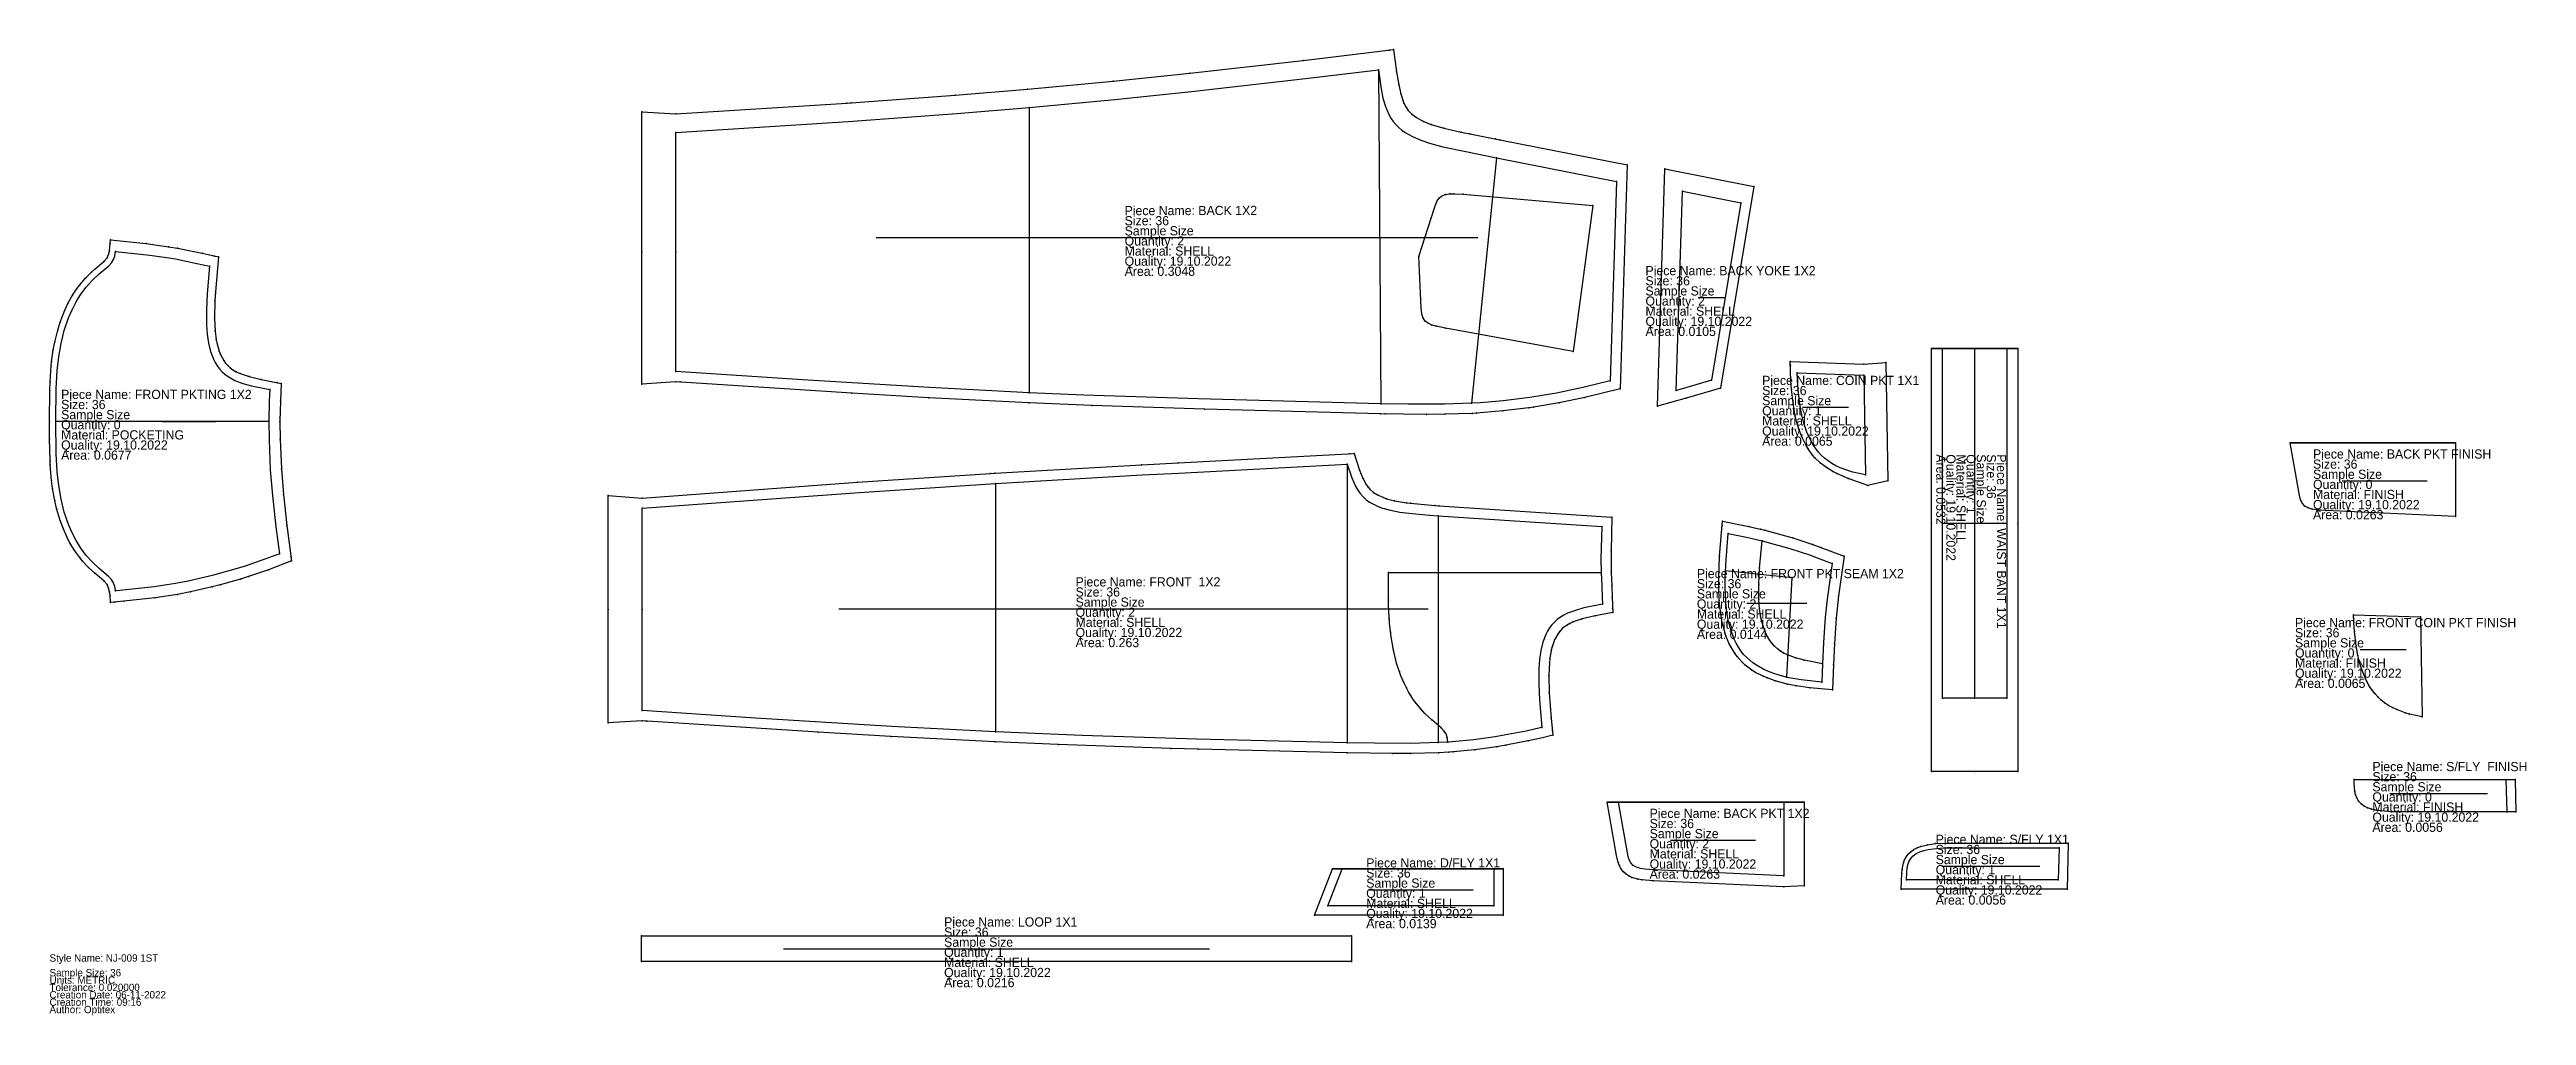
# Model space of a CAD drawing. Header units: metres. Extents: x -938 to 1757, y 236 to 1286.
import ezdxf

# ---------------------------------------------------------------- set-up
doc = ezdxf.new("R2010")
doc.units = ezdxf.units.M

# ---------------------------------------------------------------- blocks, each defined once
blk = doc.blocks.new('1')
at = {"layer": '1'}
blk.add_lwpolyline([(761.7, 778.1), (760.7, 741.1), (761, 718), (761.6, 703.4), (761.9, 691.1), (762.8, 674.4), (743.6, 670.8), (729.4, 667.3), (719.7, 664.1), (715.8, 662.3), (712.1, 660.2), (708.1, 657.1), (704.7, 653.4), (702.7, 650.7), (699.4, 644.6), (696.7, 637.1), (695.7, 633.3), (694.2, 624.3), (693.7, 619.8), (693, 605.7), (693.5, 586.9), (695.6, 559.3), (697.3, 540.9), (686.1, 538.2), (670.5, 534.6), (646.2, 529.9), (636.4, 528.3), (612.7, 525.1), (588.9, 522.8), (584.1, 522.5), (572.9, 521.9), (543, 521), (523.1, 520.9), (473.5, 521.6), (311.5, 525.6), (282, 526.4), (159.3, 530.7), (90.7, 533.7), (-22.8, 539.5), (-101.8, 544.2), (-293.4, 556.6), (-330.4, 554.2), (-330.4, 677.6), (-330.4, 801.4), (-293.4, 798.7), (-59.1, 815.8), (85.5, 825.3), (90.4, 825.6), (249.9, 834.8), (289.8, 836.9), (481.3, 847.1), (487.2, 829.2), (490.7, 820.5), (494.4, 813.3), (496.4, 810.5), (498.7, 807.9), (502.4, 804.7), (506.5, 802.1), (513.2, 799.2), (516.6, 798), (525.1, 795.8), (538.1, 793.6), (542.4, 793), (568.9, 790.6), (573.3, 790.3)], close=True, dxfattribs=at)
at = {"layer": '14'}
blk.add_lwpolyline([(750.6, 767.8), (749.8, 732.8), (750, 717.8), (750.6, 703), (750.9, 690.7), (751.3, 683.2), (731.3, 679.2), (721.9, 676.6), (713.3, 673.4), (709.3, 671.4), (705.7, 669.2), (702.3, 666.7), (699.2, 663.9), (696.4, 660.9), (693.9, 657.6), (691.7, 654), (689.8, 650.2), (686.6, 642), (684.4, 632.9), (682.9, 623.2), (682.2, 612.9), (682.1, 596.4), (683, 579.2), (685.6, 549.4), (683.6, 548.9), (668.3, 545.4), (644.4, 540.8), (634.7, 539.2), (611.4, 536), (587.9, 533.8), (583.2, 533.5), (572.5, 532.8), (542.9, 532), (503.3, 532.1), (473.7, 532.6), (309.7, 536.6), (185.5, 540.7), (91.2, 544.6), (-22.2, 550.5), (-170.1, 559.5), (-293.4, 567.6), (-293.4, 677.6), (-293.4, 787.7), (-56.8, 804.9), (91.1, 814.6), (250.5, 823.8), (290.4, 825.9), (473.7, 835.6), (478.7, 820.8), (482.7, 811.6), (485.1, 807.4), (487.8, 803.5), (490.9, 799.9), (494.3, 796.9), (498.1, 794.2), (502.2, 791.9), (506.5, 789.9), (511.1, 788.2), (520.8, 785.5), (530.8, 783.5), (540.9, 782.1), (563.6, 780), (572.5, 779.3)], close=True, dxfattribs=at)
at = {"layer": '2'}
for p in [(473.7, 835.6), (473.7, 835.6), (481.3, 847.1), (90.4, 825.6), (91.1, 814.6), (91.1, 814.6), (-330.4, 801.4), (-293.4, 798.7), (-293.4, 787.7), (573.3, 790.3), (572.5, 779.3), (572.5, 779.3), (750.6, 767.8), (761.7, 778.1), (518.6, 717.8), (750, 717.8), (750, 717.8), (761, 718), (-330.4, 677.6), (-293.4, 677.6), (751.3, 683.2), (762.8, 674.4), (-293.4, 567.6), (-330.4, 554.2), (-293.4, 556.6), (91.2, 544.6), (91.2, 544.6), (685.6, 549.4), (697.3, 540.9), (90.7, 533.7), (473.5, 521.6), (473.7, 532.6), (473.7, 532.6), (572.5, 532.8), (572.5, 532.8), (572.9, 521.9), (583.2, 533.5), (583.2, 533.5), (584.1, 522.5)]:
    blk.add_point(p, dxfattribs=at)
at = {"layer": '3'}
for p in [(289.8, 836.9), (476.4, 846.8), (-59.1, 815.8), (85.5, 825.3), (90.4, 825.6), (249.9, 834.8), (487.2, 829.2), (490.7, 820.5), (494.4, 813.3), (496.4, 810.5), (498.7, 807.9), (502.4, 804.7), (506.5, 802.1), (513.2, 799.2), (516.6, 798), (525.1, 795.8), (538.1, 793.6), (542.4, 793), (568.9, 790.6), (760.7, 741.1), (761, 718), (761.6, 703.4), (518.7, 687.7), (761.9, 691.1), (762.5, 678.6), (519.5, 667.8), (520.9, 652.9), (702.7, 650.7), (704.7, 653.4), (708.1, 657.1), (712.1, 660.2), (715.8, 662.3), (719.7, 664.1), (729.4, 667.3), (743.6, 670.8), (524.1, 633.2), (526.3, 623.8), (693.7, 619.8), (694.2, 624.3), (695.7, 633.3), (696.7, 637.1), (699.4, 644.6), (530.5, 610), (534, 601), (693, 605.7), (538.2, 592.3), (543, 583.9), (548.5, 575.8), (554.7, 568.2), (693.5, 586.9), (-288.4, 556.3), (-101.8, 544.2), (-22.8, 539.5), (565.6, 557.7), (576, 548.8), (578.9, 545.6), (695.6, 559.3), (696.9, 545.5), (90.7, 533.7), (159.3, 530.7), (282, 526.4), (311.5, 525.6), (473.5, 521.6), (523.1, 520.9), (543, 521), (572.9, 521.9), (582.6, 538.3), (584.1, 522.5), (588.9, 522.8), (612.7, 525.1), (636.4, 528.3), (646.2, 529.9), (670.5, 534.6)]:
    blk.add_point(p, dxfattribs=at)
at = {"layer": '7'}
blk.add_line((-79.5, 678.4), (561.9, 678.4), dxfattribs=at)
at = {"layer": '8'}
for points in [[(473.7, 835.6), (473.7, 532.6)], [(91.1, 814.6), (91.2, 544.6)], [(572.5, 779.3), (572.5, 532.8)], [(583.2, 533.5), (582.6, 538.3), (581.2, 542.2), (578.9, 545.6), (576, 548.8), (565.6, 557.7), (558.1, 564.6), (551.5, 572), (545.6, 579.8), (540.5, 588.1), (536, 596.6), (532.2, 605.5), (527.5, 619.2), (524.1, 633.2), (521.5, 647.9), (519.9, 662.8), (518.8, 682.7), (518.5, 712.8), (518.6, 717.8), (750, 717.8)]]:
    blk.add_lwpolyline(points, dxfattribs=at)
at = {"layer": '1'}
for s, p in [('Size: 36', (178.2, 691.6)), ('Piece Name: FRONT  1X2', (178.2, 702.6)), ('Sample Size', (178.2, 680.6)), ('Quantity: 2', (178.2, 669.6)), ('Area: 0.263', (178.2, 636.6)), ('Quality: 19.10.2022', (178.2, 647.6)), ('Material: SHELL', (178.2, 658.6))]:
    blk.add_text(s, height=10, dxfattribs=at).set_placement(p)
blk = doc.blocks.new('2')
at = {"layer": '1'}
blk.add_lwpolyline([(778.2, 1160.9), (770.6, 917.3), (732.3, 908.1), (704.3, 902.3), (676.2, 897.6), (671.4, 896.9), (643, 893.4), (614.5, 891.1), (609.7, 890.8), (579.8, 889.8), (559.8, 889.6), (510.1, 890.2), (318.6, 895.2), (195.9, 899.4), (127.2, 902.2), (18.7, 907.8), (-65.2, 912.7), (-256.8, 925.2), (-293.8, 922.7), (-293.8, 1066.2), (-293.8, 1218.5), (-256.8, 1216.3), (-70.7, 1228.1), (-65.8, 1228.5), (47.3, 1236.7), (126, 1243.1), (219.1, 1251.8), (302.4, 1260.5), (425.7, 1274.5), (524.2, 1286.3), (527.4, 1262.1), (529.9, 1247.8), (532.1, 1238.3), (534.1, 1231.4), (535.4, 1228.1), (537.5, 1223.9), (540, 1220.1), (543.9, 1216.1), (549, 1212.3), (556.8, 1208.2), (565, 1205), (578.8, 1200.8), (597.6, 1196.6), (607.1, 1194.8), (639.9, 1188.3)], close=True, dxfattribs=at)
at = {"layer": '14'}
blk.add_lwpolyline([(766.6, 1142.8), (759.9, 926), (730, 918.9), (701.3, 912.9), (672.3, 908.1), (643.2, 904.5), (618.8, 902.4), (609.1, 901.8), (579.5, 900.8), (539.9, 900.7), (510.3, 901.2), (311.5, 906.4), (187.3, 910.7), (127.7, 913.2), (19.2, 918.8), (-118.8, 927.1), (-256.8, 936.2), (-256.8, 1066.2), (-256.8, 1196.2), (-69.3, 1208.2), (48.9, 1216.7), (127.7, 1223.2), (221.1, 1231.9), (304.5, 1240.6), (428.4, 1254.8), (507.6, 1264.2), (510.6, 1243.5), (512.6, 1233.6), (515.4, 1224.3), (517.1, 1219.9), (519, 1215.7), (521.3, 1211.8), (523.8, 1208.1), (526.7, 1204.8), (529.8, 1201.7), (533.2, 1198.8), (536.9, 1196.2), (544.9, 1191.6), (553.7, 1187.7), (563.1, 1184.5), (577.9, 1180.5), (602.8, 1175.3), (636, 1168.6)], close=True, dxfattribs=at)
at = {"layer": '2'}
for p in [(524.2, 1286.3), (126, 1243.1), (507.6, 1264.2), (507.6, 1264.2), (-293.8, 1218.5), (-256.8, 1216.3), (127.7, 1223.2), (127.7, 1223.2), (-256.8, 1196.2), (639.9, 1188.3), (636, 1168.6), (636, 1168.6), (778.2, 1160.9), (766.6, 1142.8), (599.9, 1129), (740.8, 1116.7), (-293.8, 1066.2), (-256.8, 1066.2), (551.8, 1061.3), (580.5, 983.3), (719.6, 958.1), (-293.8, 922.7), (-256.8, 936.2), (-256.8, 925.2), (759.9, 926), (770.6, 917.3), (127.2, 902.2), (127.7, 913.2), (127.7, 913.2), (510.1, 890.2), (510.3, 901.2), (510.3, 901.2), (609.1, 901.8), (609.1, 901.8), (609.7, 890.8)]:
    blk.add_point(p, dxfattribs=at)
at = {"layer": '3'}
for p in [(425.7, 1274.5), (519.3, 1285.7), (126, 1243.1), (219.1, 1251.8), (302.4, 1260.5), (527.4, 1262.1), (529.9, 1247.8), (-70.7, 1228.1), (-65.8, 1228.5), (47.3, 1236.7), (532.1, 1238.3), (534.1, 1231.4), (535.4, 1228.1), (537.5, 1223.9), (540, 1220.1), (543.9, 1216.1), (549, 1212.3), (556.8, 1208.2), (565, 1205), (578.8, 1200.8), (597.6, 1196.6), (607.1, 1194.8), (635.2, 1189.2), (571.6, 1121.7), (573.7, 1124.7), (580.6, 1128.7), (584.9, 1129.4), (589.7, 1129.6), (556.3, 994.3), (558.6, 991.1), (561.9, 988.7), (565.9, 986.8), (570.4, 985.4), (-251.9, 924.9), (-65.2, 912.7), (18.7, 907.8), (127.2, 902.2), (195.9, 899.4), (318.6, 895.2), (515, 890.1), (559.8, 889.6), (579.8, 889.8), (609.7, 890.8), (614.5, 891.1), (643, 893.4), (671.4, 896.9), (676.2, 897.6), (704.3, 902.3), (732.3, 908.1)]:
    blk.add_point(p, dxfattribs=at)
at = {"layer": '7'}
blk.add_line((-38.6, 1082), (615.8, 1082), dxfattribs=at)
at = {"layer": '8'}
for points in [[(507.6, 1264.2), (510.3, 901.2)], [(127.7, 1223.2), (127.7, 913.2)], [(636, 1168.6), (609.1, 901.8)]]:
    blk.add_lwpolyline(points, dxfattribs=at)
blk.add_lwpolyline([(740.8, 1116.7), (719.6, 958.1), (580.5, 983.3), (570.4, 985.4), (565.9, 986.8), (561.9, 988.7), (558.6, 991.1), (556.3, 994.3), (555.1, 997.7), (554.5, 1001.6), (554.1, 1005.6), (551.8, 1061.3), (568.6, 1114.3), (570, 1118.2), (571.6, 1121.7), (573.7, 1124.7), (576.8, 1127.2), (580.6, 1128.7), (584.9, 1129.4), (589.7, 1129.6), (599.9, 1129)], close=True, dxfattribs=at)
at = {"layer": '1'}
for s, p in [('Size: 36', (231.6, 1095.2)), ('Piece Name: BACK 1X2', (231.5, 1106.2)), ('Sample Size', (231.6, 1084.2)), ('Quantity: 2', (231.6, 1073.2)), ('Quality: 19.10.2022', (231.6, 1051.2)), ('Material: SHELL', (231.6, 1062.2)), ('Area: 0.3048', (231.6, 1040.2))]:
    blk.add_text(s, height=10, rotation=0.0867, dxfattribs=at).set_placement(p)
blk = doc.blocks.new('3')
at = {"layer": '1'}
blk.add_lwpolyline([(1679.5, 858.6), (1679.5, 778.6), (1538.3, 785.1), (1528.1, 785.9), (1523.3, 786.7), (1519.1, 788), (1515.6, 790), (1512.8, 792.9), (1511.2, 796.1), (1510.1, 799.8), (1509.2, 803.8), (1499.5, 858.6)], close=True, dxfattribs=at)
at = {"layer": '2'}
for p in [(1499.5, 858.6), (1679.5, 858.6), (1538.3, 785.1), (1679.5, 778.6)]:
    blk.add_point(p, dxfattribs=at)
at = {"layer": '3'}
for p in [(1511.2, 796.1), (1512.8, 792.9), (1515.6, 790), (1519.1, 788), (1523.3, 786.7), (1528.1, 785.9)]:
    blk.add_point(p, dxfattribs=at)
at = {"layer": '6'}
blk.add_line((1679.5, 858.6), (1499.5, 858.6), dxfattribs=at)
at = {"layer": '7'}
blk.add_line((1556.1, 817.4), (1648.7, 817.4), dxfattribs=at)
at = {"layer": '1'}
for s, p in [('Size: 36', (1524.4, 830.6)), ('Piece Name: BACK PKT FINISH', (1524.4, 841.6)), ('Sample Size', (1524.4, 819.6)), ('Quantity: 0', (1524.4, 808.6)), ('Area: 0.0263', (1524.4, 775.6)), ('Quality: 19.10.2022', (1524.4, 786.6)), ('Material: FINISH', (1524.4, 797.6))]:
    blk.add_text(s, height=10, dxfattribs=at).set_placement(p)
blk = doc.blocks.new('4')
at = {"layer": '1'}
blk.add_lwpolyline([(-294, 294.7), (-294, 322.7), (478.5, 322.7), (478.5, 294.7)], close=True, dxfattribs=at)
at = {"layer": '2'}
for p in [(-294, 322.7), (478.5, 322.7), (-294, 294.7), (478.5, 294.7)]:
    blk.add_point(p, dxfattribs=at)
at = {"layer": '7'}
blk.add_line((-139.5, 308.7), (324, 308.7), dxfattribs=at)
at = {"layer": '1'}
for s, p in [('Size: 36', (35.2, 321.9)), ('Piece Name: LOOP 1X1', (35.2, 332.9)), ('Sample Size', (35.2, 310.9)), ('Quantity: 1', (35.2, 299.9)), ('Material: SHELL', (35.2, 288.9)), ('Area: 0.0216', (35.2, 266.9)), ('Quality: 19.10.2022', (35.2, 277.9))]:
    blk.add_text(s, height=10, dxfattribs=at).set_placement(p)
blk = doc.blocks.new('5')
at = {"layer": '1'}
blk.add_lwpolyline([(1569.2, 492.6), (1734.2, 492.6), (1744.2, 492.6), (1745.2, 457.6), (1735.2, 457.6), (1627.4, 457.6), (1609.4, 457.7), (1598.1, 458.5), (1593, 459.3), (1588.2, 460.4), (1583.8, 461.9), (1579.9, 463.8), (1576.6, 466.2), (1573.9, 469.1), (1571.9, 472.7), (1570.7, 476.1), (1570, 479.9), (1569.3, 488.3)], close=True, dxfattribs=at)
at = {"layer": '14'}
blk.add_lwpolyline([(1627.4, 457.6), (1609.4, 457.7), (1598.1, 458.5), (1593, 459.3), (1588.2, 460.4), (1583.8, 461.9), (1579.9, 463.8), (1576.6, 466.2), (1573.9, 469.1), (1571.9, 472.7), (1570.7, 476.1), (1570, 479.9), (1569.3, 488.3), (1569.2, 492.6), (1734.2, 492.6), (1735.2, 457.6)], close=True, dxfattribs=at)
at = {"layer": '2'}
for p in [(1569.2, 492.6), (1569.2, 492.6), (1734.2, 492.6), (1734.2, 492.6), (1744.2, 492.6), (1627.4, 457.6), (1627.4, 457.6), (1735.2, 457.6), (1735.2, 457.6), (1745.2, 457.6)]:
    blk.add_point(p, dxfattribs=at)
at = {"layer": '3'}
for p in [(1570, 479.9), (1570.7, 476.1), (1571.9, 472.7), (1573.9, 469.1), (1576.6, 466.2), (1579.9, 463.8), (1583.8, 461.9), (1588.2, 460.4), (1593, 459.3), (1598.1, 458.5), (1609.4, 457.7)]:
    blk.add_point(p, dxfattribs=at)
at = {"layer": '7'}
blk.add_line((1607.8, 477.6), (1714.2, 477.6), dxfattribs=at)
at = {"layer": '1'}
for s, p in [('Piece Name: S/FLY  FINISH', (1589, 501.8)), ('Size: 36', (1589, 490.8)), ('Sample Size', (1589, 479.8)), ('Quantity: 0', (1589, 468.8)), ('Material: FINISH', (1589, 457.8)), ('Area: 0.0056', (1589, 435.8)), ('Quality: 19.10.2022', (1589, 446.8))]:
    blk.add_text(s, height=10, dxfattribs=at).set_placement(p)
blk = doc.blocks.new('6')
at = {"layer": '1'}
blk.add_lwpolyline([(1076.5, 373.5), (1077.2, 390.6), (1077.6, 394.8), (1078.9, 402), (1080, 405.4), (1081.9, 408.8), (1084.3, 411.9), (1087.1, 414.5), (1090.3, 416.7), (1093.8, 418.5), (1097.4, 419.8), (1104.9, 421.7), (1113.6, 423), (1126.9, 423.6), (1140.2, 423.5), (1258.2, 423.5), (1256.8, 373.5)], close=True, dxfattribs=at)
at = {"layer": '14'}
blk.add_lwpolyline([(1140.3, 418.5), (1248.1, 418.5), (1247.1, 383.5), (1082, 383.5), (1082.4, 392.1), (1082.8, 396.2), (1083.6, 400), (1084.7, 403.4), (1086.7, 406.9), (1089.5, 409.9), (1092.8, 412.3), (1096.7, 414.2), (1101, 415.7), (1105.8, 416.8), (1111, 417.5), (1122.2, 418.3)], close=True, dxfattribs=at)
at = {"layer": '2'}
for p in [(1140.2, 423.5), (1140.3, 418.5), (1248.1, 418.5), (1258.2, 423.5), (1082, 383.5), (1247.1, 383.5), (1076.5, 373.5), (1256.8, 373.5)]:
    blk.add_point(p, dxfattribs=at)
at = {"layer": '3'}
for p in [(1080, 405.4), (1081.9, 408.8), (1084.3, 411.9), (1087.1, 414.5), (1090.3, 416.7), (1093.8, 418.5), (1097.4, 419.8), (1104.9, 421.7), (1113.6, 423), (1126.9, 423.6), (1135.7, 423.6), (1077.2, 390.6), (1077.6, 394.8), (1078.9, 402)]:
    blk.add_point(p, dxfattribs=at)
at = {"layer": '7'}
blk.add_line((1120.6, 398.5), (1227.1, 398.5), dxfattribs=at)
at = {"layer": '1'}
for s, p in [('Piece Name: S/FLY 1X1', (1113.9, 422.7)), ('Size: 36', (1113.9, 411.7)), ('Sample Size', (1113.9, 400.7)), ('Quantity: 1', (1113.9, 389.7)), ('Quality: 19.10.2022', (1113.9, 367.7)), ('Material: SHELL', (1113.9, 378.7)), ('Area: 0.0056', (1113.9, 356.7))]:
    blk.add_text(s, height=10, dxfattribs=at).set_placement(p)
blk = doc.blocks.new('7')
at = {"layer": '1'}
blk.add_lwpolyline([(643.3, 395.5), (643.3, 345.3), (438.3, 345.3), (457.6, 395.5)], close=True, dxfattribs=at)
at = {"layer": '14'}
blk.add_lwpolyline([(633.3, 395.5), (633.3, 355.3), (452.8, 355.3), (468.3, 395.5)], close=True, dxfattribs=at)
at = {"layer": '2'}
for p in [(457.6, 395.5), (468.3, 395.5), (633.3, 395.5), (643.3, 395.5), (452.8, 355.3), (633.3, 355.3), (438.3, 345.3), (643.3, 345.3)]:
    blk.add_point(p, dxfattribs=at)
at = {"layer": '6'}
blk.add_line((643.3, 395.5), (457.6, 395.5), dxfattribs=at)
at = {"layer": '7'}
blk.add_line((498.1, 372.9), (610.8, 372.9), dxfattribs=at)
at = {"layer": '1'}
for s, p in [('Piece Name: D/FLY 1X1', (494.4, 397.1)), ('Size: 36', (494.4, 386.1)), ('Sample Size', (494.4, 375.1)), ('Quantity: 1', (494.4, 364.1)), ('Quality: 19.10.2022', (494.4, 342.1)), ('Material: SHELL', (494.4, 353.1)), ('Area: 0.0139', (494.4, 331.1))]:
    blk.add_text(s, height=10, dxfattribs=at).set_placement(p)
blk = doc.blocks.new('8')
at = {"layer": '1'}
blk.add_lwpolyline([(-674.8, 730.3), (-699.9, 720.8), (-721.6, 713.3), (-730.4, 710.5), (-752.3, 704.3), (-761.1, 702.1), (-784.7, 696.7), (-798.9, 694), (-823.1, 690.3), (-857.1, 686.5), (-871.8, 685), (-872.2, 693), (-872.8, 696.9), (-873.8, 700.8), (-875.4, 704.6), (-878.5, 708.2), (-888.8, 716.9), (-895.7, 723.3), (-902.1, 730.2), (-905.1, 733.9), (-910.5, 741.4), (-915.4, 749.3), (-917.6, 753.4), (-923.3, 765.8), (-926.5, 774.4), (-930.3, 787.3), (-932.3, 796.1), (-934.6, 809), (-935.7, 817.7), (-937.2, 835), (-937.4, 839.3), (-938, 863.1), (-938, 882.2), (-937.7, 915.6), (-937.4, 925.1), (-936.2, 942.4), (-935.7, 946.7), (-933.9, 959.7), (-932.3, 968.3), (-929.1, 981.4), (-926.5, 990), (-921.5, 1002.8), (-917.6, 1011), (-913, 1019.1), (-907.9, 1026.8), (-905.1, 1030.5), (-899, 1037.7), (-892.3, 1044.4), (-888.8, 1047.5), (-878.5, 1056.2), (-875.4, 1059.8), (-873.8, 1063.6), (-872.8, 1067.4), (-871.9, 1075.3), (-871.8, 1079.3), (-832.8, 1075.3), (-808.5, 1072), (-798.9, 1070.4), (-772, 1064.9), (-754.1, 1060.8), (-757.4, 1022.8), (-758, 1013.2), (-758.5, 994.3), (-757.9, 980.1), (-756.7, 970.9), (-755.8, 966.3), (-753.5, 958.4), (-752, 954.6), (-748.5, 948.2), (-746.4, 945.3), (-744.1, 942.7), (-741.5, 940.3), (-738.6, 938.2), (-734.8, 935.9), (-730.7, 934.1), (-720.7, 930.8), (-707.8, 927.6), (-685.9, 923.4), (-686.9, 903.9), (-687.5, 882.1), (-687.2, 862.6), (-685.8, 830.3), (-683.6, 802.6), (-679.9, 768.8)], close=True, dxfattribs=at)
at = {"layer": '14'}
blk.add_lwpolyline([(-687.8, 738.2), (-703.9, 732.1), (-725.3, 724.7), (-733.9, 722), (-759.7, 714.8), (-764, 713.7), (-787, 708.5), (-800.9, 705.8), (-824.1, 702.3), (-861.6, 698.3), (-866.3, 697.8), (-867, 702.7), (-868.4, 706.5), (-870.6, 710), (-873.5, 713.2), (-884, 722), (-891.4, 728.9), (-898.1, 736.3), (-903.9, 744.2), (-909.1, 752.4), (-913.5, 761), (-917.4, 769.8), (-922, 783.5), (-925.5, 797.5), (-928, 812.3), (-929.6, 827.2), (-930.7, 847.1), (-931, 882.2), (-930.7, 917.3), (-929.6, 937.2), (-928, 952.1), (-925.5, 966.8), (-922, 980.8), (-917.4, 994.5), (-913.5, 1003.4), (-909.1, 1012), (-903.9, 1020.2), (-898.1, 1028.1), (-891.4, 1035.5), (-884, 1042.4), (-873.5, 1051.2), (-870.6, 1054.4), (-868.4, 1057.9), (-867, 1061.7), (-866.3, 1066.6), (-828.8, 1062.7), (-805.5, 1059.4), (-800.9, 1058.6), (-777.8, 1053.8), (-764, 1050.7), (-766.6, 1020.9), (-767.4, 1003.6), (-767.4, 987.2), (-766.6, 976.8), (-765.2, 967.1), (-762.9, 958.1), (-759.8, 949.8), (-757.8, 946), (-755.6, 942.5), (-753.1, 939.2), (-750.3, 936.1), (-747.3, 933.3), (-743.8, 930.8), (-740.2, 928.6), (-736.3, 926.6), (-727.7, 923.4), (-718.3, 920.8), (-698.3, 916.8), (-698.9, 904.4), (-699.5, 882.2), (-699.2, 862.1), (-697.8, 829.5), (-695.6, 801.5), (-691.7, 767.4)], close=True, dxfattribs=at)
at = {"layer": '2'}
for p in [(-871.8, 1079.3), (-866.3, 1066.6), (-754.1, 1060.8), (-764, 1050.7), (-698.3, 916.8), (-685.9, 923.4), (-938, 882.2), (-931, 882.2), (-931, 882.2), (-699.5, 882.2), (-699.5, 882.2), (-687.5, 882.1), (-687.8, 738.2), (-674.8, 730.3), (-871.8, 685), (-866.3, 697.8)]:
    blk.add_point(p, dxfattribs=at)
at = {"layer": '3'}
for p in [(-878.5, 1056.2), (-875.4, 1059.8), (-873.8, 1063.6), (-872.8, 1067.4), (-871.9, 1075.3), (-832.8, 1075.3), (-808.5, 1072), (-798.9, 1070.4), (-772, 1064.9), (-758.6, 1061.8), (-907.9, 1026.8), (-905.1, 1030.5), (-899, 1037.7), (-892.3, 1044.4), (-888.8, 1047.5), (-921.5, 1002.8), (-917.6, 1011), (-913, 1019.1), (-758, 1013.2), (-757.4, 1022.8), (-929.1, 981.4), (-926.5, 990), (-758.5, 994.3), (-757.9, 980.1), (-756.7, 970.9), (-935.7, 946.7), (-933.9, 959.7), (-932.3, 968.3), (-755.8, 966.3), (-753.5, 958.4), (-752, 954.6), (-748.5, 948.2), (-746.4, 945.3), (-937.4, 925.1), (-936.2, 942.4), (-744.1, 942.7), (-741.5, 940.3), (-738.6, 938.2), (-734.8, 935.9), (-730.7, 934.1), (-720.7, 930.8), (-707.8, 927.6), (-690.3, 924.2), (-937.7, 915.6), (-686.9, 903.9), (-938, 882.2), (-938, 863.1), (-687.4, 886.5), (-687.2, 862.6), (-937.4, 839.3), (-937.2, 835), (-935.7, 817.7), (-934.6, 809), (-685.8, 830.3), (-932.3, 796.1), (-930.3, 787.3), (-683.6, 802.6), (-926.5, 774.4), (-923.3, 765.8), (-679.9, 768.8), (-917.6, 753.4), (-915.4, 749.3), (-910.5, 741.4), (-905.1, 733.9), (-902.1, 730.2), (-675.4, 735.1), (-895.7, 723.3), (-888.8, 716.9), (-878.5, 708.2), (-875.4, 704.6), (-873.8, 700.8), (-761.1, 702.1), (-752.3, 704.3), (-730.4, 710.5), (-721.6, 713.3), (-699.9, 720.8), (-872.8, 696.9), (-872.2, 693), (-866.9, 685.5), (-857.1, 686.5), (-823.1, 690.3), (-798.9, 694), (-784.7, 696.7)]:
    blk.add_point(p, dxfattribs=at)
at = {"layer": '7'}
blk.add_line((-931.3, 882.8), (-757.5, 881.7), dxfattribs=at)
at = {"layer": '8'}
blk.add_lwpolyline([(-931, 882.2), (-699.5, 882.2)], dxfattribs=at)
at = {"layer": '1'}
for s, p in [('Piece Name: FRONT PKTING 1X2', (-925.4, 906.4)), ('Size: 36', (-925.4, 895.4)), ('Sample Size', (-925.4, 884.4)), ('Quantity: 0', (-925.4, 873.4)), ('Material: POCKETING', (-925.4, 862.4)), ('Area: 0.0677', (-925.4, 840.4)), ('Quality: 19.10.2022', (-925.4, 851.4))]:
    blk.add_text(s, height=10, dxfattribs=at).set_placement(p)
blk = doc.blocks.new('9')
at = {"layer": '1'}
blk.add_lwpolyline([(882, 773.5), (910.6, 767.8), (928, 763.8), (958.6, 755.3), (980.4, 748.2), (989.1, 745.1), (1014.3, 735.6), (1008.2, 692.3), (1005.6, 668.2), (1003.7, 640.7), (1002.7, 617.7), (1001.7, 590.1), (976.9, 592.5), (962.2, 594.6), (952.4, 596.5), (939.2, 600.1), (930.6, 603.2), (926.4, 605), (918, 609.2), (914, 611.7), (906.7, 617.2), (903.3, 620.3), (898, 626.3), (895.6, 629.5), (891.3, 636.5), (889.4, 640.1), (885.7, 649), (882.9, 658.2), (881.8, 662.9), (880, 672.7), (878.4, 687.5), (877.9, 702.2), (877.9, 712), (878.9, 735.7)], close=True, dxfattribs=at)
at = {"layer": '14'}
blk.add_lwpolyline([(888.1, 760), (908.1, 756.1), (925, 752.1), (955.1, 743.9), (976.6, 736.8), (985.1, 733.8), (1001.2, 727.7), (995.7, 688.8), (993.6, 669.3), (991.7, 641.5), (990.7, 618.3), (990, 598.7), (967.5, 601), (954, 603.4), (944.8, 605.7), (935.7, 608.7), (927, 612.4), (918.9, 616.9), (915.1, 619.5), (911.6, 622.3), (908.3, 625.3), (905, 628.8), (902, 632.6), (899.3, 636.6), (896.9, 640.8), (894.8, 645.2), (891.3, 654.6), (888.6, 664.5), (886.8, 674.8), (885.6, 685.4), (884.9, 701.4), (884.9, 711.9), (885.8, 731.6)], close=True, dxfattribs=at)
at = {"layer": '2'}
for p in [(882, 773.5), (888.1, 760), (928, 763.8), (925, 752.1), (925, 752.1), (1001.2, 727.7), (1014.3, 735.6), (885.2, 720), (957.4, 712.3), (951.5, 604), (990, 598.7), (990.7, 618.3), (990.7, 618.3), (1002.7, 617.7), (1001.7, 590.1)]:
    blk.add_point(p, dxfattribs=at)
at = {"layer": '3'}
for p in [(881.6, 768.8), (910.6, 767.8), (923.7, 764.8), (958.6, 755.3), (878.9, 735.7), (980.4, 748.2), (989.1, 745.1), (877.9, 712), (877.9, 702.2), (921.6, 705.1), (922.4, 722.4), (878.4, 687.5), (921.6, 688.7), (922.4, 678.3), (1008.2, 692.3), (880, 672.7), (881.8, 662.9), (882.9, 658.2), (885.7, 649), (923.8, 668.6), (926.1, 659.6), (929.2, 651.3), (931.2, 647.5), (1005.6, 668.2), (889.4, 640.1), (891.3, 636.5), (895.6, 629.5), (898, 626.3), (903.3, 620.3), (933.4, 644), (935.9, 640.6), (938.6, 637.6), (945.1, 632.3), (948.8, 630.1), (952.7, 628.1), (961.3, 624.9), (970.7, 622.3), (1003.7, 640.7), (906.7, 617.2), (914, 611.7), (918, 609.2), (926.4, 605), (930.6, 603.2), (939.2, 600.1), (952.4, 596.5), (962.2, 594.6), (1002.7, 617.7), (976.9, 592.5)]:
    blk.add_point(p, dxfattribs=at)
at = {"layer": '7'}
blk.add_line((908.5, 684.4), (973.6, 684.4), dxfattribs=at)
at = {"layer": '8'}
for points in [[(990.7, 618.3), (970.7, 622.3), (961.3, 624.9), (952.7, 628.1), (948.8, 630.1), (945.1, 632.3), (941.7, 634.8), (938.6, 637.6), (935.9, 640.6), (933.4, 644), (931.2, 647.5), (929.2, 651.3), (926.1, 659.6), (923.8, 668.6), (922.4, 678.3), (921.6, 688.7), (921.6, 705.1), (922.4, 722.4), (925, 752.1)], [(885.2, 720), (957.4, 712.3), (951.5, 604)]]:
    blk.add_lwpolyline(points, dxfattribs=at)
at = {"layer": '1'}
for s, p in [('Size: 36', (854.1, 700.6)), ('Piece Name: FRONT PKT SEAM 1X2', (854.1, 711.6)), ('Sample Size', (854.1, 689.6)), ('Quantity: 2', (854.1, 678.6)), ('Material: SHELL', (854.1, 667.6)), ('Area: 0.0144', (854.1, 645.6)), ('Quality: 19.10.2022', (854.1, 656.6))]:
    blk.add_text(s, height=10, dxfattribs=at).set_placement(p)
blk = doc.blocks.new('10')
at = {"layer": '1'}
blk.add_lwpolyline([(1568.6, 671.9), (1641.2, 669.4), (1643.1, 560.9), (1629.4, 563.9), (1624.8, 565.2), (1615.4, 568.7), (1610.8, 570.9), (1606.5, 573.3), (1602.3, 576.1), (1598.5, 579.1), (1594.9, 582.5), (1591.6, 586.1), (1588.6, 589.9), (1585.8, 594), (1583.4, 598.4), (1579.2, 607.5), (1575.8, 617.3), (1573.3, 627.5), (1571.4, 637.9), (1569.6, 653.6), (1568.9, 663.8)], close=True, dxfattribs=at)
at = {"layer": '2'}
for p in [(1568.6, 671.9), (1641.2, 669.4), (1643.1, 560.9)]:
    blk.add_point(p, dxfattribs=at)
at = {"layer": '3'}
for p in [(1568.7, 667.9), (1568.9, 663.8), (1569.6, 653.6), (1571.4, 637.9), (1573.3, 627.5), (1575.8, 617.3), (1579.2, 607.5), (1583.4, 598.4), (1585.8, 594), (1588.6, 589.9), (1591.6, 586.1), (1594.9, 582.5), (1598.5, 579.1), (1602.3, 576.1), (1606.5, 573.3), (1610.8, 570.9), (1615.4, 568.7), (1624.8, 565.2), (1629.4, 563.9)]:
    blk.add_point(p, dxfattribs=at)
at = {"layer": '7'}
blk.add_line((1575.7, 634.1), (1625.8, 634.1), dxfattribs=at)
at = {"layer": '1'}
for s, p in [('Size: 36', (1504.8, 647.3)), ('Sample Size', (1504.8, 636.3)), ('Piece Name: FRONT COIN PKT FINISH', (1504.8, 658.3)), ('Quantity: 0', (1504.8, 625.3)), ('Material: FINISH', (1504.8, 614.3)), ('Area: 0.0065', (1504.8, 592.3)), ('Quality: 19.10.2022', (1504.8, 603.3))]:
    blk.add_text(s, height=10, dxfattribs=at).set_placement(p)
blk = doc.blocks.new('11')
at = {"layer": '1'}
blk.add_lwpolyline([(811.1, 898.7), (819.1, 1156.6), (916.2, 1137.4), (879.8, 918.1), (842.5, 907.2)], close=True, dxfattribs=at)
at = {"layer": '14'}
blk.add_lwpolyline([(831.6, 915.6), (838.3, 1132.4), (902.1, 1119.8), (870, 926.7), (839.5, 917.8)], close=True, dxfattribs=at)
at = {"layer": '2'}
for p in [(819.1, 1156.6), (838.3, 1132.4), (916.2, 1137.4), (902.1, 1119.8), (870, 926.7), (879.8, 918.1), (811.1, 898.7), (831.6, 915.6)]:
    blk.add_point(p, dxfattribs=at)
at = {"layer": '3'}
blk.add_point((842.5, 907.2), dxfattribs=at)
at = {"layer": '7'}
blk.add_line((855.6, 1016.7), (884.8, 1016.7), dxfattribs=at)
at = {"layer": '1'}
for s, p in [('Piece Name: BACK YOKE 1X2', (798.2, 1040.9)), ('Size: 36', (798.2, 1029.9)), ('Sample Size', (798.2, 1018.9)), ('Quantity: 2', (798.2, 1007.9)), ('Material: SHELL', (798.2, 996.9)), ('Area: 0.0105', (798.2, 974.9)), ('Quality: 19.10.2022', (798.2, 985.9))]:
    blk.add_text(s, height=10, dxfattribs=at).set_placement(p)
blk = doc.blocks.new('12')
at = {"layer": '1'}
blk.add_lwpolyline([(970.8, 468), (970.8, 377), (948.8, 376), (806.7, 382.5), (794.1, 383.5), (789.9, 384.3), (783.4, 386.3), (780.3, 387.8), (777.1, 389.9), (774.2, 392.4), (771.8, 395.4), (770, 398.7), (768.6, 402.4), (766.8, 410.2), (756.6, 468)], close=True, dxfattribs=at)
at = {"layer": '14'}
blk.add_lwpolyline([(948.8, 468), (948.8, 388), (807.6, 394.5), (797.4, 395.2), (792.7, 396), (788.4, 397.4), (784.9, 399.4), (782.2, 402.2), (780.5, 405.4), (779.4, 409.1), (778.5, 413.1), (768.8, 468)], close=True, dxfattribs=at)
at = {"layer": '2'}
for p in [(756.6, 468), (768.8, 468), (948.8, 468), (970.8, 468), (806.7, 382.5), (807.6, 394.5), (948.8, 388), (948.8, 376), (970.8, 377)]:
    blk.add_point(p, dxfattribs=at)
at = {"layer": '3'}
for p in [(768.6, 402.4), (770, 398.7), (771.8, 395.4), (774.2, 392.4), (777.1, 389.9), (780.3, 387.8), (783.4, 386.3), (789.9, 384.3), (794.1, 383.5)]:
    blk.add_point(p, dxfattribs=at)
at = {"layer": '6'}
blk.add_line((970.8, 468), (756.6, 468), dxfattribs=at)
at = {"layer": '7'}
blk.add_line((825.4, 426.7), (918, 426.7), dxfattribs=at)
at = {"layer": '1'}
for s, p in [('Piece Name: BACK PKT 1X2', (802.7, 450.9)), ('Size: 36', (802.7, 439.9)), ('Sample Size', (802.7, 428.9)), ('Quantity: 2', (802.7, 417.9)), ('Quality: 19.10.2022', (802.7, 395.9)), ('Material: SHELL', (802.7, 406.9)), ('Area: 0.0263', (802.7, 384.9))]:
    blk.add_text(s, height=10, dxfattribs=at).set_placement(p)
blk = doc.blocks.new('13')
at = {"layer": '1'}
blk.add_lwpolyline([(955.6, 947.1), (1035.6, 944.4), (1059.5, 946.1), (1061.8, 817.3), (1040.2, 812.2), (1018.7, 820), (1006.2, 825.5), (1002.1, 827.6), (995.1, 831.8), (988.5, 836.7), (982.6, 842.4), (979.9, 845.5), (975.1, 852.3), (973, 855.8), (968.6, 864.5), (965.2, 873.6), (963.7, 878.2), (961.2, 887.8), (958.7, 902.4), (957.2, 916.7), (956.5, 926.3)], close=True, dxfattribs=at)
at = {"layer": '14'}
blk.add_lwpolyline([(963.2, 934.9), (1035.8, 932.4), (1037.7, 823.9), (1023.9, 826.9), (1019.4, 828.2), (1010, 831.7), (1005.4, 833.9), (1001.1, 836.3), (996.9, 839), (993, 842.1), (989.4, 845.4), (986.2, 849), (983.2, 852.9), (980.4, 857), (978, 861.3), (973.8, 870.5), (970.4, 880.3), (967.9, 890.5), (966, 900.9), (964.2, 916.5), (963.5, 926.7)], close=True, dxfattribs=at)
at = {"layer": '2'}
for p in [(955.6, 947.1), (1035.6, 944.4), (1059.5, 946.1), (963.2, 934.9), (1035.8, 932.4), (1037.7, 823.9), (1040.2, 812.2), (1061.8, 817.3)]:
    blk.add_point(p, dxfattribs=at)
at = {"layer": '3'}
for p in [(955.8, 943), (956.5, 926.3), (957.2, 916.7), (958.7, 902.4), (961.2, 887.8), (963.7, 878.2), (965.2, 873.6), (968.6, 864.5), (973, 855.8), (975.1, 852.3), (979.9, 845.5), (982.6, 842.4), (988.5, 836.7), (995.1, 831.8), (1002.1, 827.6), (1006.2, 825.5), (1018.7, 820)]:
    blk.add_point(p, dxfattribs=at)
at = {"layer": '7'}
blk.add_line((969.1, 897.4), (1019.1, 897.4), dxfattribs=at)
at = {"layer": '1'}
for s, p in [('Size: 36', (925.1, 910.6)), ('Piece Name: COIN PKT 1X1', (925.1, 921.6)), ('Sample Size', (925.1, 899.6)), ('Quantity: 1', (925.1, 888.6)), ('Area: 0.0065', (925.1, 855.6)), ('Quality: 19.10.2022', (925.1, 866.6)), ('Material: SHELL', (925.1, 877.6))]:
    blk.add_text(s, height=10, dxfattribs=at).set_placement(p)
blk = doc.blocks.new('14')
at = {"layer": '1'}
blk.add_lwpolyline([(1203.3, 961.3), (1203.3, 771.3), (1203.3, 501.3), (1156.3, 501.3), (1109.3, 501.3), (1109.3, 771.3), (1109.3, 961.3)], close=True, dxfattribs=at)
at = {"layer": '14'}
blk.add_lwpolyline([(1191.3, 961.3), (1191.3, 771.3), (1191.3, 581.3), (1156.3, 581.3), (1121.3, 581.3), (1121.3, 771.3), (1121.3, 961.3)], close=True, dxfattribs=at)
at = {"layer": '2'}
for p in [(1109.3, 961.3), (1121.3, 961.3), (1156.3, 961.3), (1191.3, 961.3), (1203.3, 961.3), (1109.3, 771.3), (1121.3, 771.3), (1121.3, 771.3), (1191.3, 771.3), (1191.3, 771.3), (1203.3, 771.3), (1121.3, 581.3), (1156.3, 581.3), (1156.3, 581.3), (1191.3, 581.3), (1109.3, 501.3), (1156.3, 501.3), (1203.3, 501.3)]:
    blk.add_point(p, dxfattribs=at)
at = {"layer": '6'}
blk.add_line((1203.3, 961.3), (1109.3, 961.3), dxfattribs=at)
at = {"layer": '7'}
blk.add_line((1156.3, 885.3), (1156.3, 657.3), dxfattribs=at)
at = {"layer": '8'}
for points in [[(1156.3, 961.3), (1156.3, 581.3)], [(1121.3, 771.3), (1191.3, 771.3)]]:
    blk.add_lwpolyline(points, dxfattribs=at)
at = {"layer": '1'}
for s, p in [('Area: 0.0532', (1114.5, 846.3)), ('Quality: 19.10.2022', (1125.5, 846.3)), ('Material: SHELL', (1136.5, 846.3)), ('Quantity: 1', (1147.5, 846.3)), ('Sample Size', (1158.5, 846.3)), ('Size: 36', (1169.5, 846.3)), ('Piece Name: WAIST BANT 1X1', (1180.5, 846.3))]:
    blk.add_text(s, height=10, rotation=270, dxfattribs=at).set_placement(p)

msp = doc.modelspace()

# ---------------------------------------------------------------- block references
at = {"layer": '1'}
for name in ['2', '11', '8', '13', '14', '1', '3', '9', '10', '5', '12', '6', '7', '4']:
    msp.add_blockref(name, (0, 0), dxfattribs=at)

# ---------------------------------------------------------------- texts
for s, p in [('Style Name: NJ-009 1ST', (-938, 294.7)), ('Tolerance: 0.020000', (-938, 262.7)), ('Sample Size: 36', (-938, 278.7)), ('Units: METRIC', (-938, 270.7)), ('Author: Optitex', (-938, 238.7)), ('Creation Date: 06-11-2022', (-938, 254.7)), ('Creation Time: 09:16', (-938, 246.7))]:
    msp.add_text(s, height=8, dxfattribs=at).set_placement(p)

doc.saveas('drawing.dxf')
